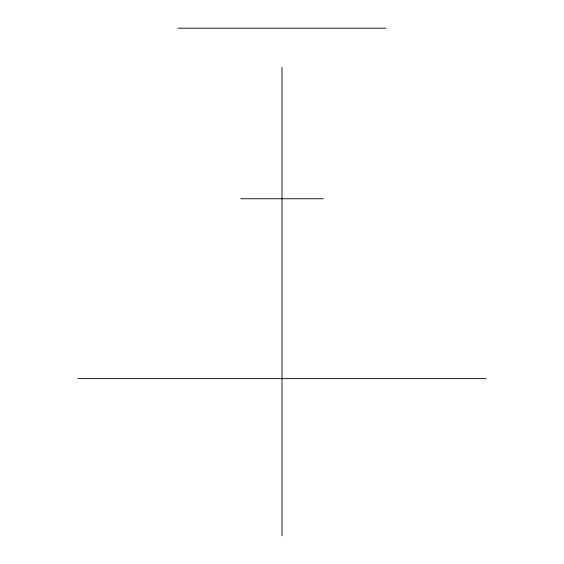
<?xml version="1.0" encoding="UTF-8"?>
<svg xmlns="http://www.w3.org/2000/svg" width="564" height="564" viewBox="0 0 564 564"><rect width="100%" height="100%" fill="white"/><g stroke="black" fill="none" stroke-linecap="round" stroke-linejoin="round"><path stroke-width="0.85" d="M178.027 28.2L385.973 28.2M240.743 198.754L323.257 198.754M77.783 378.627L486.217 378.627M282 67.532L282 535.8"/></g></svg>
